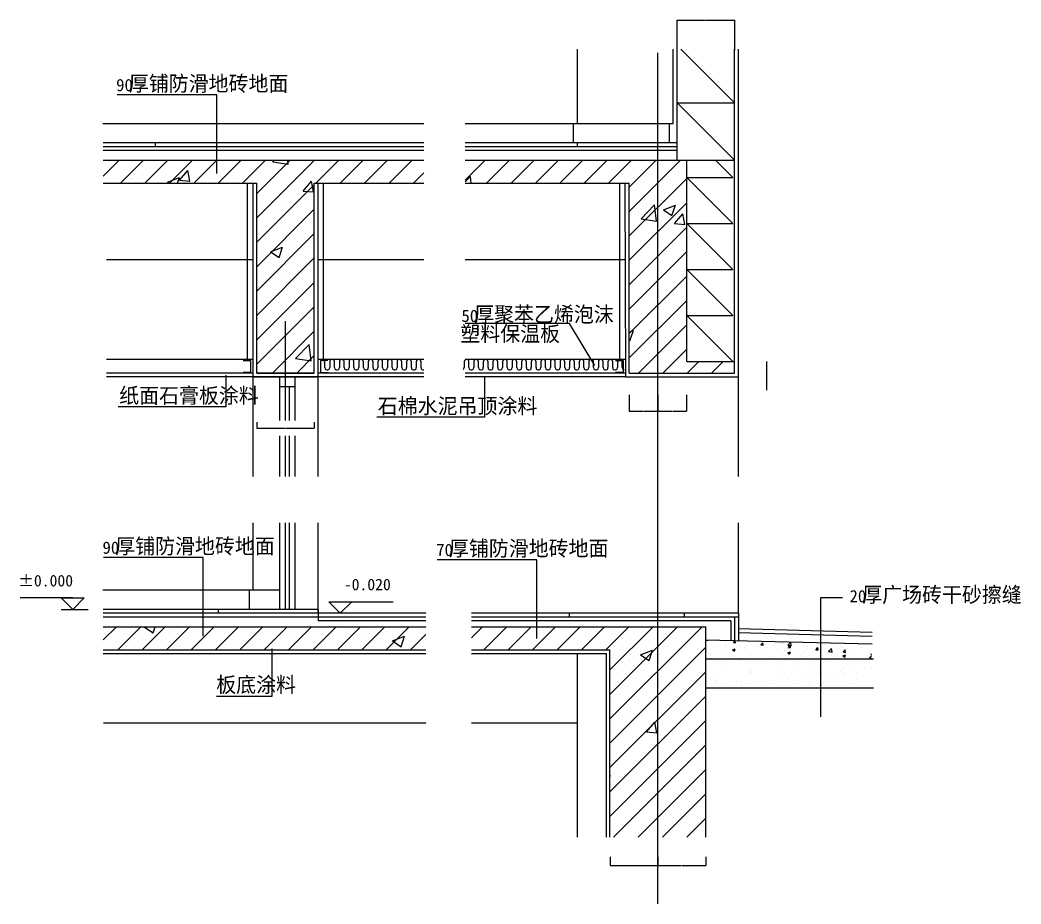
# Model space of a CAD drawing. Header units: metres. Extents: x 6092 to 11313, y 9086 to 13696.
import ezdxf

# ---------------------------------------------------------------- set-up
doc = ezdxf.new("R2010")
doc.units = ezdxf.units.M
for name, color, linetype in [('ZZ-1', 255, 'Continuous'), ('ZZ-2', 2, 'Continuous'), ('ZZ-3', 3, 'Continuous'), ('ZZ-5', 6, 'Continuous'), ('ZZ-6', 7, 'Continuous'), ('ZZ-7', 7, 'Continuous'), ('ZZ-8', 1, 'Continuous'), ('ZZ-9', 2, 'Continuous')]:
    doc.layers.add(name, color=color, linetype=linetype)
doc.dimstyles.get("Standard").update_dxf_attribs({"dimtxt": 2.5, "dimasz": 2.5, "dimexe": 1.25, "dimexo": 0.625, "dimtad": 1, "dimcen": 2.5, "dimazin": 3, "dimtfac": 1, "dimtmove": 0, "dimatfit": 3})

# ---------------------------------------------------------------- blocks, each defined once
blk = doc.blocks.new('X4')
for p, q in [((8869.14, 5724.68), (8881.1, 5723.64)), ((8881.1, 5723.64), (8880.96, 5724.39)), ((8931.31, 5720.17), (8931.31, 5720.17)), ((8969.1, 5700.79), (8969.1, 5700.79)), ((8973.48, 5693.31), (8973.48, 5693.31)), ((9012.59, 5712.13), (9019.98, 5720.93)), ((9012.59, 5712.13), (9024.55, 5711.09)), ((9024.55, 5711.09), (9022.75, 5720.86)), ((9038.07, 5715.66), (9038.07, 5715.66)), ((9144.84, 5711.15), (9144.84, 5711.15)), ((9156.05, 5699.58), (9165.69, 5711.07)), ((9156.05, 5699.58), (9168, 5698.54)), ((9168, 5698.54), (9165.69, 5711.07)), ((9174.3, 5699.99), (9174.3, 5699.99)), ((9251.6, 5706.64), (9251.6, 5706.64)), ((9270.71, 5705.59), (9270.71, 5705.59)), ((9275.32, 5712.79), (9275.32, 5712.79)), ((9296.04, 5698.48), (9310.64, 5713.69)), ((9296.04, 5698.48), (9313.83, 5695.72)), ((9299.5, 5687.03), (9309.14, 5698.52)), ((9311.45, 5685.99), (9309.14, 5698.52)), ((9313.83, 5695.72), (9311.74, 5713.67)), ((9320.78, 5712.19), (9320.78, 5712.19)), ((9358.36, 5702.13), (9358.36, 5702.13)), ((9465.13, 5697.62), (9465.13, 5697.62)), ((9571.89, 5693.11), (9571.89, 5693.11)), ((9684.35, 5703.09), (9684.35, 5703.09)), ((9722.34, 5693.1), (9722.34, 5693.1)), ((8892.27, 5655.77), (8892.27, 5655.77)), ((8967.73, 5670.91), (8967.73, 5670.91)), ((9008.52, 5674.16), (9022.53, 5679.53)), ((9008.52, 5674.16), (9018.47, 5667.45)), ((9018.47, 5667.45), (9022.53, 5679.53)), ((9018.58, 5672.4), (9018.58, 5672.4)), ((9068.65, 5678.99), (9068.65, 5678.99)), ((9071.61, 5685.9), (9071.61, 5685.9)), ((9080.24, 5688.8), (9080.24, 5688.8)), ((9144.4, 5688.97), (9144.4, 5688.97)), ((9162.12, 5650.82), (9162.12, 5650.82)), ((9187.01, 5684.28), (9187.01, 5684.28)), ((9272.89, 5646.21), (9272.89, 5646.21)), ((9278.76, 5670.84), (9278.76, 5670.84)), ((9293.77, 5679.77), (9293.77, 5679.77)), ((9295.95, 5658.14), (9309.95, 5663.52)), ((9295.95, 5658.14), (9305.9, 5651.43)), ((9299.5, 5687.03), (9311.45, 5685.99)), ((9305.9, 5651.43), (9309.95, 5663.52)), ((9343.91, 5643.28), (9343.91, 5643.28)), ((9376.76, 5661.21), (9376.76, 5661.21)), ((9395.4, 5690.86), (9395.4, 5690.86)), ((9400.53, 5675.26), (9400.53, 5675.26)), ((9442.95, 5674.48), (9452.59, 5685.97)), ((9442.95, 5674.48), (9454.9, 5673.44)), ((9454.9, 5673.43), (9452.59, 5685.97)), ((9470.22, 5659.9), (9470.22, 5659.9)), ((9479.45, 5675.29), (9479.45, 5675.29)), ((9507.3, 5670.75), (9507.3, 5670.75)), ((9509.49, 5665.37), (9525.06, 5681.61)), ((9509.49, 5665.37), (9527.27, 5662.61)), ((9520.29, 5666.5), (9520.29, 5666.5)), ((9527.27, 5662.61), (9525.06, 5681.61)), ((9580.47, 5688.09), (9580.47, 5688.09)), ((9583.38, 5642.12), (9597.38, 5647.5)), ((9583.38, 5642.12), (9593.32, 5635.41)), ((9586.4, 5661.93), (9596.04, 5673.42)), ((9586.4, 5661.93), (9598.36, 5660.88)), ((9593.32, 5635.41), (9597.38, 5647.5)), ((9596.03, 5676.47), (9596.03, 5676.47)), ((9598.36, 5660.88), (9596.04, 5673.42)), ((9614.06, 5666.24), (9614.06, 5666.24)), ((9678.66, 5688.59), (9678.66, 5688.59)), ((9720.83, 5661.73), (9720.83, 5661.73)), ((9722.94, 5632.27), (9733.12, 5642.88)), ((9729.85, 5649.38), (9733.12, 5653.27)), ((9729.85, 5649.38), (9733.12, 5649.09)), ((9045.48, 5630.8), (9045.48, 5630.8)), ((9171.86, 5633.41), (9171.86, 5633.41)), ((9218.1, 5626.71), (9218.1, 5626.71)), ((9268.16, 5633.3), (9268.16, 5633.3)), ((9681.92, 5636.51), (9681.92, 5636.51)), ((9722.94, 5632.27), (9733.12, 5630.69))]:
    blk.add_line(p, q)
blk = doc.blocks.new('X5')
for p, q in [((9007.49, 5608.87), (9007.49, 5608.87)), ((9038.97, 5619.35), (9038.97, 5619.35)), ((9194.34, 5609.21), (9194.34, 5609.21)), ((9279.06, 5617.28), (9279.06, 5617.28)), ((9290.11, 5607.15), (9290.11, 5607.15)), ((9381.19, 5609.55), (9381.19, 5609.55)), ((9522.68, 5611.98), (9522.68, 5611.98)), ((9568.04, 5609.89), (9568.04, 5609.89)), ((8911.73, 5550.5), (8911.73, 5550.5)), ((8945.28, 5564.56), (8945.28, 5564.56)), ((9098.58, 5550.84), (9098.58, 5550.84)), ((9098.69, 5564.62), (9098.69, 5564.62)), ((9107.33, 5570.4), (9107.33, 5570.4)), ((9109.75, 5554.49), (9109.75, 5554.49)), ((9264.38, 5572.4), (9264.38, 5572.4)), ((9285.43, 5551.18), (9285.43, 5551.18)), ((9342.31, 5559.32), (9342.31, 5559.32)), ((9377.75, 5536.26), (9377.75, 5536.26)), ((9408.98, 5540.37), (9408.98, 5540.37)), ((9417.87, 5571.67), (9417.87, 5571.67)), ((9457.76, 5546.8), (9457.76, 5546.8)), ((9472.28, 5551.52), (9472.28, 5551.52)), ((9539.26, 5557.53), (9539.26, 5557.53)), ((9570.49, 5561.64), (9570.49, 5561.64)), ((9579.92, 5577.51), (9579.92, 5577.51)), ((9582.4, 5557.26), (9582.4, 5557.26)), ((9593.46, 5547.12), (9593.46, 5547.12)), ((9619.27, 5568.06), (9619.27, 5568.06)), ((9659.12, 5551.86), (9659.12, 5551.86)), ((9700.76, 5578.79), (9700.76, 5578.79)), ((9731.99, 5582.9), (9731.99, 5582.9)), ((8872.92, 5509.04), (8872.92, 5509.04)), ((8918.32, 5511.96), (8918.32, 5511.96)), ((8929.38, 5501.83), (8929.38, 5501.83)), ((8973.24, 5483.01), (8973.24, 5483.01)), ((9029.98, 5511.05), (9029.98, 5511.05)), ((9054.74, 5493.74), (9054.74, 5493.74)), ((9085.97, 5497.85), (9085.97, 5497.85)), ((9134.75, 5504.27), (9134.75, 5504.27)), ((9161.95, 5506.66), (9161.95, 5506.66)), ((9183.46, 5510.31), (9183.46, 5510.31)), ((9216.24, 5515), (9216.24, 5515)), ((9247.47, 5519.11), (9247.47, 5519.11)), ((9296.25, 5525.53), (9296.25, 5525.53)), ((9345.52, 5516.15), (9345.52, 5516.15)), ((9402.03, 5504.6), (9402.03, 5504.6)), ((9413.09, 5494.46), (9413.09, 5494.46)), ((9502.57, 5518.15), (9502.57, 5518.15)), ((9645.66, 5499.29), (9645.66, 5499.29)), ((9656.06, 5517.42), (9656.06, 5517.42)), ((8924.46, 5476.59), (8924.46, 5476.59)), ((9030.65, 5474.75), (9030.65, 5474.75)), ((9217.5, 5475.08), (9217.5, 5475.08)), ((9404.35, 5475.42), (9404.35, 5475.42)), ((9591.19, 5475.76), (9591.19, 5475.76))]:
    blk.add_line(p, q)
blk = doc.blocks.new('X0')
for p, q in [((7613.52, 8122.64), (7718.34, 8227.46)), ((7725.62, 8107.46), (7845.62, 8227.46)), ((7852.9, 8107.46), (7972.9, 8227.46)), ((7980.18, 8107.46), (8100.18, 8227.46)), ((8107.46, 8107.46), (8227.46, 8227.46)), ((8234.74, 8107.46), (8354.74, 8227.46)), ((8362.02, 8107.46), (8482.02, 8227.46)), ((8469.14, 7960.03), (8736.58, 8227.46)), ((8469.14, 8087.3), (8609.3, 8227.46)), ((7637.93, 8190.45), (7637.93, 8190.45)), ((7818.76, 8152.96), (7818.76, 8152.96)), ((7613.52, 8114.92), (7640.86, 8143.42)), ((7645.05, 8107.46), (7640.87, 8143.41)), ((8469.14, 7832.75), (8769.14, 8132.75)), ((8469.14, 7705.47), (8769.14, 8005.47)), ((8531.28, 7921.39), (8601.38, 7994.45)), ((8556.53, 8021.69), (8556.53, 8021.69)), ((8611.33, 7908.97), (8601.38, 7994.45)), ((8647.67, 7968.58), (8710.69, 7992.77)), ((8692.45, 7938.38), (8710.69, 7992.77)), ((8753.44, 8012.77), (8753.44, 8012.77)), ((8647.67, 7968.58), (8692.44, 7938.39)), ((8705.16, 7897.02), (8748.54, 7948.73)), ((8716.55, 7947.36), (8716.55, 7947.36)), ((8758.96, 7892.3), (8748.55, 7948.72)), ((8531.28, 7921.39), (8611.32, 7908.98)), ((8705.16, 7897.02), (8758.95, 7892.31)), ((8469.14, 7578.19), (8769.14, 7878.19)), ((8469.14, 7450.91), (8769.14, 7750.91)), ((8682.48, 7766.91), (8682.48, 7766.91)), ((8545.59, 7722.09), (8545.59, 7722.09)), ((8469.14, 7323.63), (8769.14, 7623.63)), ((8479.79, 7592.39), (8479.79, 7592.39)), ((8574.39, 7555.29), (8574.39, 7555.29)), ((8469.14, 7196.35), (8769.14, 7496.35)), ((8534.64, 7422.48), (8534.64, 7422.48)), ((8517.53, 7117.46), (8769.14, 7369.07)), ((8469.14, 7331.48), (8491.7, 7340.14)), ((8473.46, 7285.74), (8491.71, 7340.13)), ((8469.14, 7288.66), (8473.46, 7285.75)), ((8644.81, 7117.46), (8769.14, 7241.79)), ((8645.32, 7229.92), (8645.32, 7229.92)), ((8772.09, 7117.46), (8832.09, 7177.46)), ((8899.37, 7117.46), (8959.37, 7177.46)), ((8523.7, 7122.88), (8523.7, 7122.88))]:
    blk.add_line(p, q)
blk = doc.blocks.new('X1')
for p, q in [((5726.37, 8144.67), (5809.15, 8227.46)), ((5786.4, 8209.2), (5786.4, 8209.2)), ((5816.43, 8107.46), (5936.43, 8227.46)), ((5943.71, 8107.46), (6063.71, 8227.46)), ((6070.99, 8107.46), (6190.99, 8227.46)), ((6198.27, 8107.46), (6318.27, 8227.46)), ((6325.55, 8107.46), (6445.55, 8227.46)), ((6452.83, 8107.46), (6572.83, 8227.46)), ((6526.68, 7926.75), (6827.39, 8227.46)), ((6526.68, 8054.03), (6700.11, 8227.46)), ((6610.24, 8219.33), (6618.05, 8227.46)), ((6610.24, 8219.33), (6690.29, 8206.91)), ((6690.29, 8206.91), (6687.9, 8227.46)), ((6834.67, 8107.46), (6954.67, 8227.46)), ((6961.95, 8107.46), (7081.95, 8227.46)), ((7089.23, 8107.46), (7209.23, 8227.46)), ((7216.5, 8107.46), (7336.5, 8227.46)), ((6123.02, 8122.92), (6166.41, 8174.63)), ((6176.82, 8118.21), (6166.41, 8174.63)), ((7343.78, 8107.46), (7397.31, 8160.99)), ((5870.8, 8134.57), (5870.8, 8134.57)), ((6060.84, 8112.74), (6123.86, 8136.93)), ((6060.84, 8112.74), (6068.67, 8107.46)), ((6113.97, 8107.46), (6123.86, 8136.93)), ((6123.02, 8122.92), (6176.81, 8118.22)), ((6351.24, 8114.27), (6351.24, 8114.27)), ((6526.68, 7799.47), (6826.68, 8099.47)), ((6768.55, 8066.45), (6811.94, 8118.16)), ((6822.35, 8061.74), (6811.95, 8118.15)), ((7183.34, 8132.83), (7183.34, 8132.83)), ((6721.25, 8069.46), (6721.25, 8069.46)), ((6768.55, 8066.45), (6822.35, 8061.74)), ((6541, 7993.38), (6541, 7993.38)), ((6548.5, 8009.2), (6548.5, 8009.2)), ((6684.2, 8003.59), (6684.2, 8003.59)), ((6526.68, 7672.19), (6826.68, 7972.19)), ((6526.68, 7544.92), (6826.68, 7844.92)), ((6764.15, 7811.59), (6764.15, 7811.59)), ((6598.06, 7750.38), (6661.07, 7774.57)), ((6598.06, 7750.38), (6642.82, 7720.19)), ((6642.83, 7720.18), (6661.08, 7774.57)), ((6710.3, 7769.86), (6710.3, 7769.86)), ((6526.68, 7417.64), (6826.68, 7717.64)), ((6652.62, 7636.49), (6652.62, 7636.49)), ((6526.68, 7290.36), (6826.68, 7590.36)), ((6699.36, 7470.25), (6699.36, 7470.25)), ((6526.68, 7163.08), (6826.68, 7463.08)), ((6583.01, 7406.54), (6583.01, 7406.54)), ((6779.07, 7368.48), (6779.07, 7368.48)), ((6608.34, 7117.46), (6826.68, 7335.8)), ((6729.57, 7193.65), (6799.67, 7266.71)), ((6809.61, 7181.23), (6799.67, 7266.71)), ((6735.62, 7117.46), (6826.68, 7208.52)), ((6688.41, 7170.65), (6688.41, 7170.65)), ((6729.57, 7193.65), (6809.61, 7181.24))]:
    blk.add_line(p, q)
blk = doc.blocks.new('X2')
for p, q in [((5726.29, 5726.29), (5794.68, 5794.68)), ((5801.96, 5674.68), (5921.96, 5794.68)), ((5929.24, 5674.68), (6049.24, 5794.68)), ((5941.1, 5792.48), (5946.85, 5794.68)), ((5941.1, 5792.48), (5985.87, 5762.28)), ((5985.88, 5762.28), (5996.75, 5794.68)), ((6056.52, 5674.68), (6176.52, 5794.68)), ((6183.8, 5674.68), (6303.8, 5794.68)), ((6311.08, 5674.68), (6431.08, 5794.68)), ((6424.43, 5781.44), (6424.43, 5781.44)), ((6438.36, 5674.68), (6558.36, 5794.68)), ((6565.64, 5674.68), (6685.64, 5794.68)), ((6692.92, 5674.68), (6812.92, 5794.68)), ((6820.2, 5674.68), (6940.2, 5794.68)), ((6904.87, 5761.14), (6904.87, 5761.14)), ((6947.47, 5674.68), (7067.47, 5794.68)), ((6955.12, 5772.66), (6955.12, 5772.66)), ((7074.75, 5674.68), (7194.75, 5794.68)), ((7202.03, 5674.68), (7322.03, 5794.68)), ((7234.52, 5720.4), (7297.54, 5744.59)), ((7279.29, 5690.2), (7297.54, 5744.58)), ((7329.31, 5674.68), (7409.14, 5754.51)), ((6543.19, 5729.88), (6543.19, 5729.88)), ((6729.81, 5743), (6729.81, 5743)), ((7095.79, 5736), (7095.79, 5736)), ((7234.52, 5720.4), (7279.29, 5690.2)), ((7385.31, 5740.85), (7385.31, 5740.85))]:
    blk.add_line(p, q)
blk = doc.blocks.new('X3')
for p, q in [((7646.25, 5737.06), (7703.87, 5794.68)), ((7711.15, 5674.68), (7831.15, 5794.68)), ((7838.43, 5674.68), (7958.43, 5794.68)), ((7965.71, 5674.68), (8085.71, 5794.68)), ((8092.99, 5674.68), (8212.99, 5794.68)), ((8220.27, 5674.68), (8340.27, 5794.68)), ((8347.55, 5674.68), (8467.55, 5794.68)), ((8369.14, 5441.72), (8722.1, 5794.68)), ((8369.14, 5569), (8594.83, 5794.68)), ((8369.14, 5314.44), (8849.38, 5794.68)), ((7808.58, 5712.46), (7808.58, 5712.46)), ((7865.75, 5720.55), (7865.75, 5720.55)), ((8346.19, 5700.25), (8346.19, 5700.25)), ((8369.14, 5187.16), (8869.14, 5687.16)), ((8527.94, 5648.32), (8590.95, 5672.51)), ((8527.94, 5648.32), (8572.7, 5618.12)), ((8572.71, 5618.12), (8590.96, 5672.5)), ((8762.17, 5686.76), (8762.17, 5686.76)), ((8826.63, 5679.95), (8826.63, 5679.95)), ((8468.98, 5624.86), (8468.98, 5624.86)), ((8369.14, 5059.88), (8869.14, 5559.88)), ((8677.17, 5487.59), (8677.17, 5487.59)), ((8369.14, 4932.6), (8869.14, 5432.6)), ((8525.41, 5331.79), (8525.41, 5331.79)), ((8750.71, 5361.46), (8750.71, 5361.46)), ((8369.14, 4805.32), (8869.14, 5305.32)), ((8458.04, 5325.25), (8458.04, 5325.25)), ((8559.13, 5245.6), (8602.51, 5297.31)), ((8612.93, 5240.89), (8602.52, 5297.3)), ((8559.13, 5245.6), (8612.92, 5240.9)), ((8388.2, 4697.11), (8869.14, 5178.04)), ((8651.37, 5220.05), (8651.37, 5220.05)), ((8841.13, 5099.16), (8841.13, 5099.16)), ((8369.14, 5018.79), (8371.97, 5019.88)), ((8369.14, 5011.43), (8371.97, 5019.87)), ((8447.09, 5025.65), (8447.09, 5025.65)), ((8515.48, 4697.11), (8869.14, 5050.77)), ((8854.81, 5051.36), (8854.81, 5051.36)), ((8513.95, 5006.48), (8513.95, 5006.48)), ((8640.01, 4950.59), (8640.01, 4950.59)), ((8642.76, 4697.11), (8869.14, 4923.49)), ((8472.31, 4762.57), (8472.31, 4762.57)), ((8770.04, 4697.11), (8869.14, 4796.21)), ((8855.66, 4752.98), (8855.66, 4752.98)), ((8436.15, 4726.04), (8436.15, 4726.04))]:
    blk.add_line(p, q)
blk = doc.blocks.new('*D1')
for p, q in [((7326.06, 11599.65), (7326.06, 11566.98)), ((7626.06, 11599.65), (7626.06, 11566.98)), ((7326.31, 11566.98), (7474.56, 11566.98)), ((7477.56, 11566.98), (7625.81, 11566.98))]:
    blk.add_line(p, q)
at = {"layer": 'Defpoints'}
for p in [(7326.06, 11599.65), (7626.06, 11599.65), (7326.06, 11566.98)]:
    blk.add_point(p, dxfattribs=at)
at = {"layer": 'ZZ-3', "insert": (7476.06, 11566.98), "char_height": 1, "attachment_point": 5}
blk.add_mtext('300', dxfattribs=at)
blk = doc.blocks.new('*D2')
for p, q in [((9169.07, 9332.58), (9169.07, 9287.39)), ((9419.07, 9332.58), (9419.07, 9287.39)), ((9169.32, 9287.39), (9292.57, 9287.39)), ((9295.57, 9287.39), (9418.82, 9287.39))]:
    blk.add_line(p, q)
at = {"layer": 'Defpoints'}
for p in [(9169.07, 9332.58), (9419.07, 9332.58), (9169.07, 9287.39)]:
    blk.add_point(p, dxfattribs=at)
at = {"layer": 'ZZ-3', "insert": (9294.07, 9287.39), "char_height": 1, "attachment_point": 5}
blk.add_mtext('250', dxfattribs=at)
blk = doc.blocks.new('*D3')
for p, q in [((9419.07, 9332.58), (9419.07, 9287.39)), ((9669.07, 9332.58), (9669.07, 9287.39)), ((9419.32, 9287.39), (9542.57, 9287.39)), ((9545.57, 9287.39), (9668.82, 9287.39))]:
    blk.add_line(p, q)
at = {"layer": 'Defpoints'}
for p in [(9419.07, 9332.58), (9669.07, 9332.58), (9419.07, 9287.39)]:
    blk.add_point(p, dxfattribs=at)
at = {"layer": 'ZZ-3', "insert": (9544.07, 9287.39), "char_height": 1, "attachment_point": 5}
blk.add_mtext('250', dxfattribs=at)
blk = doc.blocks.new('*D4')
for p, q in [((9268.79, 11741.85), (9268.79, 11655.94)), ((9418.79, 11741.85), (9418.79, 11655.94)), ((9269.04, 11655.94), (9342.29, 11655.94)), ((9345.29, 11655.94), (9418.54, 11655.94))]:
    blk.add_line(p, q)
at = {"layer": 'Defpoints'}
for p in [(9268.79, 11741.85), (9418.79, 11741.85), (9268.79, 11655.94)]:
    blk.add_point(p, dxfattribs=at)
at = {"layer": 'ZZ-3', "insert": (9343.79, 11655.94), "char_height": 1, "attachment_point": 5}
blk.add_mtext('150', dxfattribs=at)
blk = doc.blocks.new('*D5')
for p, q in [((9418.79, 11741.85), (9418.79, 11655.94)), ((9568.79, 11741.85), (9568.79, 11655.94)), ((9419.04, 11655.94), (9492.29, 11655.94)), ((9495.29, 11655.94), (9568.54, 11655.94))]:
    blk.add_line(p, q)
at = {"layer": 'Defpoints'}
for p in [(9418.79, 11741.85), (9568.79, 11741.85), (9418.79, 11655.94)]:
    blk.add_point(p, dxfattribs=at)
at = {"layer": 'ZZ-3', "insert": (9493.79, 11655.94), "char_height": 1, "attachment_point": 5}
blk.add_mtext('150', dxfattribs=at)
blk = doc.blocks.new('*D6')
for p, q in [((9519.46, 13536.55), (9519.46, 13695.55)), ((9519.71, 13695.55), (9667.96, 13695.55)), ((9670.96, 13695.55), (9819.21, 13695.55)), ((9819.46, 13536.55), (9819.46, 13695.55))]:
    blk.add_line(p, q)
at = {"layer": 'Defpoints'}
for p in [(9519.46, 13695.55), (9519.46, 13536.55), (9819.46, 13536.55)]:
    blk.add_point(p, dxfattribs=at)
at = {"layer": 'ZZ-3', "insert": (9669.46, 13695.55), "char_height": 1, "attachment_point": 5}
blk.add_mtext('300', dxfattribs=at)
blk = doc.blocks.new('*D7')
for p, q in [((9985.5, 11915.02), (9985.5, 11765.77)), ((9985.5, 11855.02), (9985.5, 11765.77)), ((9985.25, 11765.77), (9985, 11765.77)), ((9985.5, 11765.77), (9985.5, 11765.77)), ((9985.75, 11765.77), (9986, 11765.77))]:
    blk.add_line(p, q)
at = {"layer": 'Defpoints'}
for p in [(9985.5, 11915.02), (9985.5, 11855.02), (9985.5, 11765.77)]:
    blk.add_point(p, dxfattribs=at)
at = {"layer": 'ZZ-3', "insert": (9985.5, 11766.895), "char_height": 1, "attachment_point": 5}
blk.add_mtext('0', dxfattribs=at)

msp = doc.modelspace()

# ---------------------------------------------------------------- linework, layer by layer
for p, q in [((8446.11, 10474.62), (8503.73, 10532.25)), ((8511.01, 10412.25), (8631.01, 10532.25)), ((8638.29, 10412.25), (8758.29, 10532.25)), ((8765.57, 10412.25), (8885.57, 10532.25)), ((8892.85, 10412.25), (9012.85, 10532.25)), ((9020.13, 10412.25), (9140.13, 10532.25)), ((9147.41, 10412.25), (9267.41, 10532.25)), ((9169.01, 10052.01), (9649.25, 10532.25)), ((9169.01, 10306.56), (9394.69, 10532.25)), ((9169.01, 10179.28), (9521.97, 10532.25)), ((8608.45, 10450.02), (8608.45, 10450.02)), ((8665.61, 10458.11), (8665.61, 10458.11)), ((9146.05, 10437.81), (9146.05, 10437.81)), ((9169.01, 9924.73), (9669.01, 10424.73)), ((9327.8, 10385.88), (9390.82, 10410.07)), ((9372.57, 10355.68), (9390.82, 10410.07)), ((9562.03, 10424.33), (9562.03, 10424.33)), ((9626.49, 10417.51), (9626.49, 10417.51)), ((9268.84, 10362.42), (9268.84, 10362.42)), ((9327.8, 10385.88), (9372.57, 10355.69)), ((9169.01, 9797.45), (9669.01, 10297.45)), ((9477.03, 10225.15), (9477.03, 10225.15)), ((9169.01, 9670.17), (9669.01, 10170.17)), ((9550.58, 10099.02), (9550.58, 10099.02)), ((9169.01, 9542.89), (9669.01, 10042.89)), ((9257.9, 10062.82), (9257.9, 10062.82)), ((9325.27, 10069.36), (9325.27, 10069.36)), ((9358.99, 9983.17), (9402.38, 10034.87)), ((9412.79, 9978.45), (9402.38, 10034.87)), ((9358.99, 9983.17), (9412.78, 9978.46)), ((9451.23, 9957.62), (9451.23, 9957.62)), ((9188.07, 9434.67), (9669.01, 9915.61)), ((9641, 9836.72), (9641, 9836.72)), ((9315.35, 9434.67), (9669.01, 9788.33)), ((9654.67, 9788.92), (9654.67, 9788.92)), ((9169.01, 9756.35), (9171.83, 9757.44)), ((9169.01, 9749), (9171.84, 9757.43)), ((9246.96, 9763.21), (9246.96, 9763.21)), ((9313.81, 9744.05), (9313.81, 9744.05)), ((9439.87, 9688.16), (9439.87, 9688.16)), ((9442.63, 9434.67), (9669.01, 9661.05)), ((9569.91, 9434.67), (9669.01, 9533.77)), ((9236.01, 9463.61), (9236.01, 9463.61)), ((9272.18, 9500.14), (9272.18, 9500.14)), ((9655.53, 9490.55), (9655.53, 9490.55))]:
    msp.add_line(p, q)
at = {"layer": 'ZZ-1'}
for p, q in [((9519.01, 12965.02), (9519.01, 13545.05)), ((9819.01, 11915.02), (9819.01, 13545.05)), ((6526.23, 12965.02), (8197.18, 12965.02)), ((8413.38, 12965.02), (9569.01, 12965.02)), ((9569.01, 11915.02), (9569.01, 12965.02)), ((6526.23, 12845.02), (7326.55, 12845.02)), ((7278.34, 11917.28), (7278.34, 12845.02)), ((7326.55, 11855.02), (7326.55, 12845.02)), ((7626.55, 12845.02), (8197.18, 12845.02)), ((7626.55, 11855.02), (7626.55, 12845.02)), ((7674.75, 11917.28), (7674.75, 12845.02)), ((8413.38, 12845.02), (9269.01, 12845.02)), ((9220.8, 11917.28), (9220.8, 12845.02)), ((9269.01, 11855.02), (9269.01, 12845.02)), ((9569.01, 11915.02), (9819.01, 11915.02)), ((9819.01, 11855.02), (9819.01, 11915.02)), ((7326.55, 11855.02), (7626.55, 11855.02)), ((7626.55, 11855.02), (7326.55, 11855.02)), ((9269.01, 11855.02), (9819.01, 11855.02)), ((6526.23, 10532.25), (8209.01, 10532.25)), ((8446.11, 10532.25), (9669.01, 10532.25)), ((9669.01, 9434.67), (9669.01, 10532.25)), ((6526.1, 10412.25), (8209.01, 10412.25)), ((8446.11, 10412.25), (9169.01, 10412.25)), ((9169.01, 9434.67), (9169.01, 10412.25))]:
    msp.add_line(p, q, dxfattribs=at)
for points in [[(7255.83, 11921), (7294.64, 11921), (7294.64, 11858.41), (7254.95, 11858.41)], [(7697.26, 11921), (7658.45, 11921), (7658.45, 11858.41), (7698.14, 11858.41)], [(9198.29, 11921), (9237.1, 11921), (9237.1, 11858.41), (9197.41, 11858.41)]]:
    msp.add_lwpolyline(points, dxfattribs=at)
at = {"layer": 'ZZ-2'}
for p, q in [((7444.78, 11835.02), (7444.78, 11606.89)), ((7524.78, 11835.02), (7524.78, 11606.89)), ((7444.78, 11785.02), (7524.78, 11785.02)), ((7474.78, 11785.02), (7474.78, 11606.89)), ((7494.78, 11785.02), (7494.78, 11606.89)), ((7444.78, 11527.88), (7444.78, 11315.21)), ((7474.78, 11527.88), (7474.78, 11315.21)), ((7494.78, 11527.88), (7494.78, 11315.21)), ((7524.78, 11527.88), (7524.78, 11315.21)), ((7444.78, 11074.16), (7444.78, 10622.25)), ((7474.78, 11074.16), (7474.78, 10622.25)), ((7494.78, 11074.16), (7494.78, 10622.25)), ((7524.78, 11074.16), (7524.78, 10622.25))]:
    msp.add_line(p, q, dxfattribs=at)
at = {"layer": 'ZZ-3'}
for p, q in [((6367.14, 10682.25), (6091.71, 10682.25)), ((6367.14, 10622.25), (6307.14, 10682.25)), ((6307.14, 10682.25), (6427.14, 10682.25)), ((6427.14, 10682.25), (6367.14, 10622.25)), ((7761.85, 10602.25), (7701.85, 10662.25)), ((7701.85, 10662.25), (7821.85, 10662.25)), ((7761.85, 10662.25), (8037.28, 10662.25)), ((7821.85, 10662.25), (7761.85, 10602.25)), ((10269.18, 10062.37), (10269.18, 10685.08)), ((10269.18, 10685.08), (10381.74, 10685.08)), ((6307.14, 10622.25), (6446.68, 10622.25))]:
    msp.add_line(p, q, dxfattribs=at)
for points in [[(7118.64, 12895.47), (7118.64, 13306.07), (6597.89, 13306.07)], [(9089.54, 11894.86), (8957.02, 12112.94), (8413.38, 12112.94)], [(7165, 11844.02), (7165, 11679.09), (6603.45, 11679.09)], [(8514.05, 11839.02), (8514.05, 11624.56), (7952.5, 11624.56)], [(7047.49, 10482.88), (7047.49, 10893.47), (6526.74, 10893.47)], [(8788.19, 10471.12), (8788.19, 10881.72), (8267.44, 10881.72)], [(7405.81, 10416.24), (7405.81, 10167.55), (7116.09, 10167.55)]]:
    msp.add_lwpolyline(points, dxfattribs=at)
at = {"layer": 'ZZ-5'}
for p, q in [((8999.01, 13155.02), (8999.01, 13545.05)), ((9499.01, 13155.02), (9499.01, 13545.05)), ((9839.01, 11315.21), (9839.01, 13545.05)), ((8197.18, 13155.02), (6524.41, 13155.02)), ((9479.01, 13155.02), (8413.38, 13155.02)), ((8979.01, 13055.02), (8979.01, 13155.02)), ((9499.01, 13155.02), (9479.01, 13155.02)), ((9479.01, 13055.02), (9479.01, 13155.02)), ((7306.55, 12845.02), (7306.55, 11315.21)), ((7646.55, 11315.21), (7646.55, 12845.02)), ((9246.7, 12845.02), (9249.01, 11835.02)), ((7306.55, 12445.02), (6542.4, 12445.02)), ((8197.18, 12445.02), (7646.55, 12445.02)), ((9247.61, 12445.02), (8413.38, 12445.02)), ((8197.18, 11925.02), (7646.55, 11925.02)), ((9249.01, 11925.02), (8413.38, 11925.02)), ((7306.55, 11835.02), (7646.55, 11835.02)), ((7646.55, 11835.02), (7306.55, 11835.02)), ((9249.01, 11835.02), (9839.01, 11835.02)), ((7306.55, 11074.16), (7306.55, 10722.25)), ((7646.55, 10602.25), (7646.55, 11074.16)), ((9839.01, 10602.25), (9839.01, 11074.16)), ((7444.78, 10722.25), (6524.41, 10722.25)), ((7286.55, 10722.25), (7286.55, 10622.25)), ((6526.1, 10392.25), (8209.01, 10392.25)), ((8446.11, 10392.25), (9149.01, 10392.25)), ((8999.01, 9434.67), (8999.01, 10392.25)), ((9149.01, 10392.25), (9149.01, 9434.67)), ((8209.01, 10029.72), (6527.49, 10029.72)), ((8999.01, 10029.72), (8446.11, 10029.72))]:
    msp.add_line(p, q, dxfattribs=at)
at = {"layer": 'ZZ-7'}
for p, q in [((9819.01, 13265.02), (9538.98, 13545.05)), ((9819.01, 12965.02), (9519.01, 13265.02)), ((9519.01, 13265.02), (9819.01, 13265.02)), ((8197.18, 13055.02), (6526.23, 13055.02)), ((9519.01, 13055.02), (8413.38, 13055.02)), ((8197.18, 13035.02), (6526.23, 13035.02)), ((8197.18, 13015.02), (6526.23, 13015.02)), ((9519.01, 13035.02), (8413.38, 13035.02)), ((9519.01, 13015.02), (8413.38, 13015.02)), ((9519.01, 12965.02), (9819.01, 12965.02)), ((9519.01, 12965.02), (9519.01, 12965.02)), ((9809.01, 12875.02), (9719.01, 12965.02)), ((9809.01, 12635.02), (9569.01, 12875.02)), ((9569.01, 12875.02), (9809.01, 12875.02)), ((9809.01, 12395.02), (9569.01, 12635.02)), ((9569.01, 12635.02), (9809.01, 12635.02)), ((9809.01, 12155.02), (9569.01, 12395.02)), ((9569.01, 12395.02), (9809.01, 12395.02)), ((9809.01, 11915.02), (9569.01, 12155.02)), ((9569.01, 12155.02), (9809.01, 12155.02)), ((7306.55, 11925.02), (6542.4, 11925.02)), ((7677.77, 11922.71), (7672.7, 11925.15)), ((7681.28, 11918.3), (7677.77, 11922.71)), ((7682.38, 11912.81), (7681.28, 11918.3)), ((7682.38, 11883.4), (7682.38, 11912.81)), ((7708.47, 11918.3), (7707.38, 11912.81)), ((7707.38, 11912.81), (7707.38, 11883.4)), ((7711.99, 11922.71), (7708.47, 11918.3)), ((7717.06, 11925.15), (7711.99, 11922.71)), ((7722.7, 11925.15), (7717.06, 11925.15)), ((7727.77, 11922.71), (7722.7, 11925.15)), ((7731.28, 11918.3), (7727.77, 11922.71)), ((7732.38, 11912.81), (7731.28, 11918.3)), ((7732.38, 11883.4), (7732.38, 11912.81)), ((7758.47, 11918.3), (7757.38, 11912.81)), ((7757.38, 11912.81), (7757.38, 11883.4)), ((7761.99, 11922.71), (7758.47, 11918.3)), ((7767.06, 11925.15), (7761.99, 11922.71)), ((7767.28, 11925.15), (7762.2, 11922.71)), ((7772.91, 11925.15), (7767.28, 11925.15)), ((7777.99, 11922.71), (7772.91, 11925.15)), ((7778.64, 11922.71), (7778.64, 11922.71)), ((7782.15, 11918.3), (7778.64, 11922.71)), ((7783.24, 11912.81), (7782.15, 11918.3)), ((7783.24, 11883.4), (7783.24, 11912.81)), ((7809.34, 11918.3), (7808.24, 11912.81)), ((7808.24, 11912.81), (7808.24, 11883.4)), ((7812.85, 11922.71), (7809.34, 11918.3)), ((7817.93, 11925.15), (7812.85, 11922.71)), ((7823.56, 11925.15), (7817.93, 11925.15)), ((7828.64, 11922.71), (7823.56, 11925.15)), ((7832.15, 11918.3), (7828.64, 11922.71)), ((7833.24, 11912.81), (7832.15, 11918.3)), ((7833.24, 11883.4), (7833.24, 11912.81)), ((7859.34, 11918.3), (7858.24, 11912.81)), ((7858.24, 11912.81), (7858.24, 11883.4)), ((7862.85, 11922.71), (7859.34, 11918.3)), ((7867.93, 11925.15), (7862.85, 11922.71)), ((7873.56, 11925.15), (7867.93, 11925.15)), ((7878.64, 11922.71), (7873.56, 11925.15)), ((7882.15, 11918.3), (7878.64, 11922.71)), ((7883.24, 11912.81), (7882.15, 11918.3)), ((7883.24, 11883.4), (7883.24, 11912.81)), ((7909.34, 11918.3), (7908.24, 11912.81)), ((7908.24, 11912.81), (7908.24, 11883.4)), ((7912.85, 11922.71), (7909.34, 11918.3)), ((7917.93, 11925.15), (7912.85, 11922.71)), ((7923.56, 11925.15), (7917.93, 11925.15)), ((7928.64, 11922.71), (7923.56, 11925.15)), ((7932.15, 11918.3), (7928.64, 11922.71)), ((7933.24, 11912.81), (7932.15, 11918.3)), ((7933.24, 11883.4), (7933.24, 11912.81)), ((7959.34, 11918.3), (7958.24, 11912.81)), ((7958.24, 11912.81), (7958.24, 11883.4)), ((7962.85, 11922.71), (7959.34, 11918.3)), ((7967.93, 11925.15), (7962.85, 11922.71)), ((7973.56, 11925.15), (7967.93, 11925.15)), ((7978.64, 11922.71), (7973.56, 11925.15)), ((7982.15, 11918.3), (7978.64, 11922.71)), ((7983.24, 11912.81), (7982.15, 11918.3)), ((7983.24, 11883.4), (7983.24, 11912.81)), ((8009.34, 11918.3), (8008.24, 11912.81)), ((8008.24, 11912.81), (8008.24, 11883.4)), ((8012.85, 11922.71), (8009.34, 11918.3)), ((8017.93, 11925.15), (8012.85, 11922.71)), ((8023.56, 11925.15), (8017.93, 11925.15)), ((8028.64, 11922.71), (8023.56, 11925.15)), ((8032.15, 11918.3), (8028.64, 11922.71)), ((8033.24, 11912.81), (8032.15, 11918.3)), ((8033.24, 11883.4), (8033.24, 11912.81)), ((8059.34, 11918.3), (8058.24, 11912.81)), ((8058.24, 11912.81), (8058.24, 11883.4)), ((8062.85, 11922.71), (8059.34, 11918.3)), ((8067.93, 11925.15), (8062.85, 11922.71)), ((8073.56, 11925.15), (8067.93, 11925.15)), ((8078.64, 11922.71), (8073.56, 11925.15)), ((8082.15, 11918.3), (8078.64, 11922.71)), ((8083.24, 11912.81), (8082.15, 11918.3)), ((8083.24, 11883.4), (8083.24, 11912.81)), ((8109.34, 11918.3), (8108.24, 11912.81)), ((8108.24, 11912.81), (8108.24, 11883.4)), ((8112.85, 11922.71), (8109.34, 11918.3)), ((8117.93, 11925.15), (8112.85, 11922.71)), ((8123.56, 11925.15), (8117.93, 11925.15)), ((8128.64, 11922.71), (8123.56, 11925.15)), ((8132.15, 11918.3), (8128.64, 11922.71)), ((8128.64, 11922.71), (8128.64, 11922.71)), ((8133.24, 11912.81), (8132.15, 11918.3)), ((8133.24, 11883.4), (8133.24, 11912.81)), ((8159.34, 11918.3), (8158.24, 11912.81)), ((8158.24, 11912.81), (8158.24, 11883.4)), ((8162.85, 11922.71), (8159.34, 11918.3)), ((8167.93, 11925.15), (8162.85, 11922.71)), ((8173.56, 11925.15), (8167.93, 11925.15)), ((8178.64, 11922.71), (8173.56, 11925.15)), ((8182.15, 11918.3), (8178.64, 11922.71)), ((8183.24, 11912.81), (8182.15, 11918.3)), ((8183.24, 11883.4), (8183.24, 11912.81)), ((8409.34, 11918.3), (8408.24, 11912.81)), ((8408.24, 11912.81), (8408.24, 11883.4)), ((8412.85, 11922.71), (8409.34, 11918.3)), ((8417.93, 11925.15), (8412.85, 11922.71)), ((8423.56, 11925.15), (8417.93, 11925.15)), ((8428.64, 11922.71), (8423.56, 11925.15)), ((8432.15, 11918.3), (8428.64, 11922.71)), ((8433.24, 11912.81), (8432.15, 11918.3)), ((8433.24, 11883.4), (8433.24, 11912.81)), ((8459.34, 11918.3), (8458.24, 11912.81)), ((8458.24, 11912.81), (8458.24, 11883.4)), ((8462.85, 11922.71), (8459.34, 11918.3)), ((8467.93, 11925.15), (8462.85, 11922.71)), ((8473.56, 11925.15), (8467.93, 11925.15)), ((8478.64, 11922.71), (8473.56, 11925.15)), ((8482.15, 11918.3), (8478.64, 11922.71)), ((8483.24, 11912.81), (8482.15, 11918.3)), ((8483.24, 11883.4), (8483.24, 11912.81)), ((8509.34, 11918.3), (8508.24, 11912.81)), ((8508.24, 11912.81), (8508.24, 11883.4)), ((8512.85, 11922.71), (8509.34, 11918.3)), ((8517.93, 11925.15), (8512.85, 11922.71)), ((8523.56, 11925.15), (8517.93, 11925.15)), ((8528.64, 11922.71), (8523.56, 11925.15)), ((8532.15, 11918.3), (8528.64, 11922.71)), ((8533.24, 11912.81), (8532.15, 11918.3)), ((8533.24, 11883.4), (8533.24, 11912.81)), ((8559.34, 11918.3), (8558.24, 11912.81)), ((8558.24, 11912.81), (8558.24, 11883.4)), ((8562.85, 11922.71), (8559.34, 11918.3)), ((8567.93, 11925.15), (8562.85, 11922.71)), ((8573.56, 11925.15), (8567.93, 11925.15)), ((8578.64, 11922.71), (8573.56, 11925.15)), ((8582.15, 11918.3), (8578.64, 11922.71)), ((8583.24, 11912.81), (8582.15, 11918.3)), ((8583.24, 11883.4), (8583.24, 11912.81)), ((8609.34, 11918.3), (8608.24, 11912.81)), ((8608.24, 11912.81), (8608.24, 11883.4)), ((8612.85, 11922.71), (8609.34, 11918.3)), ((8617.93, 11925.15), (8612.85, 11922.71)), ((8623.56, 11925.15), (8617.93, 11925.15)), ((8628.64, 11922.71), (8623.56, 11925.15)), ((8632.15, 11918.3), (8628.64, 11922.71)), ((8633.24, 11912.81), (8632.15, 11918.3)), ((8633.24, 11883.4), (8633.24, 11912.81)), ((8659.34, 11918.3), (8658.24, 11912.81)), ((8658.24, 11912.81), (8658.24, 11883.4)), ((8662.85, 11922.71), (8659.34, 11918.3)), ((8667.93, 11925.15), (8662.85, 11922.71)), ((8673.56, 11925.15), (8667.93, 11925.15)), ((8678.64, 11922.71), (8673.56, 11925.15)), ((8682.15, 11918.3), (8678.64, 11922.71)), ((8683.24, 11912.81), (8682.15, 11918.3)), ((8683.24, 11883.4), (8683.24, 11912.81)), ((8709.34, 11918.3), (8708.24, 11912.81)), ((8708.24, 11912.81), (8708.24, 11883.4)), ((8712.85, 11922.71), (8709.34, 11918.3)), ((8717.93, 11925.15), (8712.85, 11922.71)), ((8723.56, 11925.15), (8717.93, 11925.15)), ((8728.64, 11922.71), (8723.56, 11925.15)), ((8732.15, 11918.3), (8728.64, 11922.71)), ((8733.24, 11912.81), (8732.15, 11918.3)), ((8733.24, 11883.4), (8733.24, 11912.81)), ((8759.34, 11918.3), (8758.24, 11912.81)), ((8758.24, 11912.81), (8758.24, 11883.4)), ((8762.85, 11922.71), (8759.34, 11918.3)), ((8767.93, 11925.15), (8762.85, 11922.71)), ((8773.56, 11925.15), (8767.93, 11925.15)), ((8778.64, 11922.71), (8773.56, 11925.15)), ((8782.15, 11918.3), (8778.64, 11922.71)), ((8783.24, 11912.81), (8782.15, 11918.3)), ((8783.24, 11883.4), (8783.24, 11912.81)), ((8809.34, 11918.3), (8808.24, 11912.81)), ((8808.24, 11912.81), (8808.24, 11883.4)), ((8812.85, 11922.71), (8809.34, 11918.3)), ((8817.93, 11925.15), (8812.85, 11922.71)), ((8823.56, 11925.15), (8817.93, 11925.15)), ((8828.64, 11922.71), (8823.56, 11925.15)), ((8832.15, 11918.3), (8828.64, 11922.71)), ((8833.24, 11912.81), (8832.15, 11918.3)), ((8833.24, 11883.4), (8833.24, 11912.81)), ((8859.34, 11918.3), (8858.24, 11912.81)), ((8858.24, 11912.81), (8858.24, 11883.4)), ((8862.85, 11922.71), (8859.34, 11918.3)), ((8867.93, 11925.15), (8862.85, 11922.71)), ((8873.56, 11925.15), (8867.93, 11925.15)), ((8878.64, 11922.71), (8873.56, 11925.15)), ((8882.15, 11918.3), (8878.64, 11922.71)), ((8883.24, 11912.81), (8882.15, 11918.3)), ((8883.24, 11883.4), (8883.24, 11912.81)), ((8909.34, 11918.3), (8908.24, 11912.81)), ((8908.24, 11912.81), (8908.24, 11883.4)), ((8912.85, 11922.71), (8909.34, 11918.3)), ((8917.93, 11925.15), (8912.85, 11922.71)), ((8923.56, 11925.15), (8917.93, 11925.15)), ((8928.64, 11922.71), (8923.56, 11925.15)), ((8932.15, 11918.3), (8928.64, 11922.71)), ((8933.24, 11912.81), (8932.15, 11918.3)), ((8933.24, 11883.4), (8933.24, 11912.81)), ((8959.34, 11918.3), (8958.24, 11912.81)), ((8958.24, 11912.81), (8958.24, 11883.4)), ((8962.85, 11922.71), (8959.34, 11918.3)), ((8967.93, 11925.15), (8962.85, 11922.71)), ((8973.56, 11925.15), (8967.93, 11925.15)), ((8978.64, 11922.71), (8973.56, 11925.15)), ((8982.15, 11918.3), (8978.64, 11922.71)), ((8983.24, 11912.81), (8982.15, 11918.3)), ((8983.24, 11883.4), (8983.24, 11912.81)), ((9009.34, 11918.3), (9008.24, 11912.81)), ((9008.24, 11912.81), (9008.24, 11883.4)), ((9012.85, 11922.71), (9009.34, 11918.3)), ((9017.93, 11925.15), (9012.85, 11922.71)), ((9023.56, 11925.15), (9017.93, 11925.15)), ((9028.64, 11922.71), (9023.56, 11925.15)), ((9032.15, 11918.3), (9028.64, 11922.71)), ((9033.24, 11912.81), (9032.15, 11918.3)), ((9033.24, 11883.4), (9033.24, 11912.81)), ((9059.34, 11918.3), (9058.24, 11912.81)), ((9058.24, 11912.81), (9058.24, 11883.4)), ((9062.85, 11922.71), (9059.34, 11918.3)), ((9067.93, 11925.15), (9062.85, 11922.71)), ((9073.56, 11925.15), (9067.93, 11925.15)), ((9078.64, 11922.71), (9073.56, 11925.15)), ((9082.15, 11918.3), (9078.64, 11922.71)), ((9083.24, 11912.81), (9082.15, 11918.3)), ((9083.24, 11883.4), (9083.24, 11912.81)), ((9109.34, 11918.3), (9108.24, 11912.81)), ((9108.24, 11912.81), (9108.24, 11883.4)), ((9112.85, 11922.71), (9109.34, 11918.3)), ((9117.93, 11925.15), (9112.85, 11922.71)), ((9123.56, 11925.15), (9117.93, 11925.15)), ((9128.64, 11922.71), (9123.56, 11925.15)), ((9132.15, 11918.3), (9128.64, 11922.71)), ((9133.24, 11912.81), (9132.15, 11918.3)), ((9133.24, 11883.4), (9133.24, 11912.81)), ((9159.34, 11918.3), (9158.24, 11912.81)), ((9158.24, 11912.81), (9158.24, 11883.4)), ((9162.85, 11922.71), (9159.34, 11918.3)), ((9167.93, 11925.15), (9162.85, 11922.71)), ((9173.56, 11925.15), (9167.93, 11925.15)), ((9178.64, 11922.71), (9173.56, 11925.15)), ((9182.15, 11918.3), (9178.64, 11922.71)), ((9183.24, 11912.81), (9182.15, 11918.3)), ((9183.24, 11883.4), (9183.24, 11912.81)), ((9209.34, 11918.3), (9208.24, 11912.81)), ((9208.24, 11912.81), (9208.24, 11883.4)), ((9212.85, 11922.71), (9209.34, 11918.3)), ((9217.93, 11925.15), (9212.85, 11922.71)), ((9223.56, 11925.15), (9217.93, 11925.15)), ((9228.64, 11922.71), (9223.56, 11925.15)), ((9232.15, 11918.3), (9228.64, 11922.71)), ((9233.24, 11912.81), (9232.15, 11918.3)), ((9233.24, 11883.4), (9233.24, 11912.81)), ((9569.01, 11915.02), (9809.01, 11915.02)), ((9569.01, 11915.02), (9569.01, 11915.02)), ((7306.55, 11855.02), (6542.4, 11855.02)), ((8197.18, 11855.02), (7646.55, 11855.02)), ((7682.38, 11883.4), (7683.47, 11877.91)), ((7683.47, 11877.91), (7686.99, 11873.5)), ((7686.99, 11873.5), (7692.06, 11871.06)), ((7692.06, 11871.06), (7697.7, 11871.06)), ((7697.7, 11871.06), (7702.77, 11873.5)), ((7702.77, 11873.5), (7706.28, 11877.91)), ((7706.28, 11877.91), (7707.38, 11883.4)), ((7732.38, 11883.4), (7733.47, 11877.91)), ((7733.47, 11877.91), (7736.99, 11873.5)), ((7736.99, 11873.5), (7742.06, 11871.06)), ((7742.06, 11871.06), (7747.7, 11871.06)), ((7747.7, 11871.06), (7752.77, 11873.5)), ((7752.77, 11873.5), (7756.28, 11877.91)), ((7756.28, 11877.91), (7757.38, 11883.4)), ((7783.24, 11883.4), (7784.34, 11877.91)), ((7784.34, 11877.91), (7787.85, 11873.5)), ((7787.85, 11873.5), (7792.93, 11871.06)), ((7792.93, 11871.06), (7798.56, 11871.06)), ((7798.56, 11871.06), (7803.64, 11873.5)), ((7803.64, 11873.5), (7807.15, 11877.91)), ((7807.15, 11877.91), (7808.24, 11883.4)), ((7833.24, 11883.4), (7834.34, 11877.91)), ((7834.34, 11877.91), (7837.85, 11873.5)), ((7837.85, 11873.5), (7842.93, 11871.06)), ((7842.93, 11871.06), (7848.56, 11871.06)), ((7848.56, 11871.06), (7853.64, 11873.5)), ((7853.64, 11873.5), (7857.15, 11877.91)), ((7857.15, 11877.91), (7858.24, 11883.4)), ((7883.24, 11883.4), (7884.34, 11877.91)), ((7884.34, 11877.91), (7887.85, 11873.5)), ((7887.85, 11873.5), (7892.93, 11871.06)), ((7892.93, 11871.06), (7898.56, 11871.06)), ((7898.56, 11871.06), (7903.64, 11873.5)), ((7903.64, 11873.5), (7907.15, 11877.91)), ((7907.15, 11877.91), (7908.24, 11883.4)), ((7933.24, 11883.4), (7934.34, 11877.91)), ((7934.34, 11877.91), (7937.85, 11873.5)), ((7937.85, 11873.5), (7942.93, 11871.06)), ((7942.93, 11871.06), (7948.56, 11871.06)), ((7948.56, 11871.06), (7953.64, 11873.5)), ((7953.64, 11873.5), (7957.15, 11877.91)), ((7957.15, 11877.91), (7958.24, 11883.4)), ((7983.24, 11883.4), (7984.34, 11877.91)), ((7984.34, 11877.91), (7987.85, 11873.5)), ((7987.85, 11873.5), (7992.93, 11871.06)), ((7992.93, 11871.06), (7998.56, 11871.06)), ((7998.56, 11871.06), (8003.64, 11873.5)), ((8003.64, 11873.5), (8007.15, 11877.91)), ((8007.15, 11877.91), (8008.24, 11883.4)), ((8033.24, 11883.4), (8034.34, 11877.91)), ((8034.34, 11877.91), (8037.85, 11873.5)), ((8037.85, 11873.5), (8042.93, 11871.06)), ((8042.93, 11871.06), (8048.56, 11871.06)), ((8048.56, 11871.06), (8053.64, 11873.5)), ((8053.64, 11873.5), (8057.15, 11877.91)), ((8057.15, 11877.91), (8058.24, 11883.4)), ((8083.24, 11883.4), (8084.34, 11877.91)), ((8084.34, 11877.91), (8087.85, 11873.5)), ((8087.85, 11873.5), (8092.93, 11871.06)), ((8092.93, 11871.06), (8098.56, 11871.06)), ((8098.56, 11871.06), (8103.64, 11873.5)), ((8103.64, 11873.5), (8107.15, 11877.91)), ((8107.15, 11877.91), (8108.24, 11883.4)), ((8133.24, 11883.4), (8134.34, 11877.91)), ((8134.34, 11877.91), (8137.85, 11873.5)), ((8137.85, 11873.5), (8142.93, 11871.06)), ((8142.93, 11871.06), (8148.56, 11871.06)), ((8148.56, 11871.06), (8153.64, 11873.5)), ((8153.64, 11873.5), (8157.15, 11877.91)), ((8157.15, 11877.91), (8158.24, 11883.4)), ((8183.24, 11883.4), (8184.34, 11877.91)), ((8184.34, 11877.91), (8187.85, 11873.5)), ((8187.85, 11873.5), (8192.93, 11871.06)), ((8192.93, 11871.06), (8198.56, 11871.06)), ((8403.64, 11873.5), (8407.15, 11877.91)), ((8407.15, 11877.91), (8408.24, 11883.4)), ((9249.01, 11855.02), (8413.38, 11855.02)), ((8433.24, 11883.4), (8434.34, 11877.91)), ((8434.34, 11877.91), (8437.85, 11873.5)), ((8437.85, 11873.5), (8442.93, 11871.06)), ((8442.93, 11871.06), (8448.56, 11871.06)), ((8448.56, 11871.06), (8453.64, 11873.5)), ((8453.64, 11873.5), (8457.15, 11877.91)), ((8457.15, 11877.91), (8458.24, 11883.4)), ((8483.24, 11883.4), (8484.34, 11877.91)), ((8484.34, 11877.91), (8487.85, 11873.5)), ((8487.85, 11873.5), (8492.93, 11871.06)), ((8492.93, 11871.06), (8498.56, 11871.06)), ((8498.56, 11871.06), (8503.64, 11873.5)), ((8503.64, 11873.5), (8507.15, 11877.91)), ((8507.15, 11877.91), (8508.24, 11883.4)), ((8533.24, 11883.4), (8534.34, 11877.91)), ((8534.34, 11877.91), (8537.85, 11873.5)), ((8537.85, 11873.5), (8542.93, 11871.06)), ((8542.93, 11871.06), (8548.56, 11871.06)), ((8548.56, 11871.06), (8553.64, 11873.5)), ((8553.64, 11873.5), (8557.15, 11877.91)), ((8557.15, 11877.91), (8558.24, 11883.4)), ((8583.24, 11883.4), (8584.34, 11877.91)), ((8584.34, 11877.91), (8587.85, 11873.5)), ((8587.85, 11873.5), (8592.93, 11871.06)), ((8592.93, 11871.06), (8598.56, 11871.06)), ((8598.56, 11871.06), (8603.64, 11873.5)), ((8603.64, 11873.5), (8607.15, 11877.91)), ((8607.15, 11877.91), (8608.24, 11883.4)), ((8633.24, 11883.4), (8634.34, 11877.91)), ((8634.34, 11877.91), (8637.85, 11873.5)), ((8637.85, 11873.5), (8642.93, 11871.06)), ((8642.93, 11871.06), (8648.56, 11871.06)), ((8648.56, 11871.06), (8653.64, 11873.5)), ((8653.64, 11873.5), (8657.15, 11877.91)), ((8657.15, 11877.91), (8658.24, 11883.4)), ((8683.24, 11883.4), (8684.34, 11877.91)), ((8684.34, 11877.91), (8687.85, 11873.5)), ((8687.85, 11873.5), (8692.93, 11871.06)), ((8692.93, 11871.06), (8698.56, 11871.06)), ((8698.56, 11871.06), (8703.64, 11873.5)), ((8703.64, 11873.5), (8707.15, 11877.91)), ((8707.15, 11877.91), (8708.24, 11883.4)), ((8733.24, 11883.4), (8734.34, 11877.91)), ((8734.34, 11877.91), (8737.85, 11873.5)), ((8737.85, 11873.5), (8742.93, 11871.06)), ((8742.93, 11871.06), (8748.56, 11871.06)), ((8748.56, 11871.06), (8753.64, 11873.5)), ((8753.64, 11873.5), (8757.15, 11877.91)), ((8757.15, 11877.91), (8758.24, 11883.4)), ((8783.24, 11883.4), (8784.34, 11877.91)), ((8784.34, 11877.91), (8787.85, 11873.5)), ((8787.85, 11873.5), (8792.93, 11871.06)), ((8792.93, 11871.06), (8798.56, 11871.06)), ((8798.56, 11871.06), (8803.64, 11873.5)), ((8803.64, 11873.5), (8807.15, 11877.91)), ((8807.15, 11877.91), (8808.24, 11883.4)), ((8833.24, 11883.4), (8834.34, 11877.91)), ((8834.34, 11877.91), (8837.85, 11873.5)), ((8837.85, 11873.5), (8842.93, 11871.06)), ((8842.93, 11871.06), (8848.56, 11871.06)), ((8848.56, 11871.06), (8853.64, 11873.5)), ((8853.64, 11873.5), (8857.15, 11877.91)), ((8857.15, 11877.91), (8858.24, 11883.4)), ((8883.24, 11883.4), (8884.34, 11877.91)), ((8884.34, 11877.91), (8887.85, 11873.5)), ((8887.85, 11873.5), (8892.93, 11871.06)), ((8892.93, 11871.06), (8898.56, 11871.06)), ((8898.56, 11871.06), (8903.64, 11873.5)), ((8903.64, 11873.5), (8907.15, 11877.91)), ((8907.15, 11877.91), (8908.24, 11883.4)), ((8933.24, 11883.4), (8934.34, 11877.91)), ((8934.34, 11877.91), (8937.85, 11873.5)), ((8937.85, 11873.5), (8942.93, 11871.06)), ((8942.93, 11871.06), (8948.56, 11871.06)), ((8948.56, 11871.06), (8953.64, 11873.5)), ((8953.64, 11873.5), (8957.15, 11877.91)), ((8957.15, 11877.91), (8958.24, 11883.4)), ((8983.24, 11883.4), (8984.34, 11877.91)), ((8984.34, 11877.91), (8987.85, 11873.5)), ((8987.85, 11873.5), (8992.93, 11871.06)), ((8992.93, 11871.06), (8998.56, 11871.06)), ((8998.56, 11871.06), (9003.64, 11873.5)), ((9003.64, 11873.5), (9007.15, 11877.91)), ((9007.15, 11877.91), (9008.24, 11883.4)), ((9033.24, 11883.4), (9034.34, 11877.91)), ((9034.34, 11877.91), (9037.85, 11873.5)), ((9037.85, 11873.5), (9042.93, 11871.06)), ((9042.93, 11871.06), (9048.56, 11871.06)), ((9048.56, 11871.06), (9053.64, 11873.5)), ((9053.64, 11873.5), (9057.15, 11877.91)), ((9057.15, 11877.91), (9058.24, 11883.4)), ((9083.24, 11883.4), (9084.34, 11877.91)), ((9084.34, 11877.91), (9087.85, 11873.5)), ((9087.85, 11873.5), (9092.93, 11871.06)), ((9092.93, 11871.06), (9098.56, 11871.06)), ((9098.56, 11871.06), (9103.64, 11873.5)), ((9103.64, 11873.5), (9107.15, 11877.91)), ((9107.15, 11877.91), (9108.24, 11883.4)), ((9133.24, 11883.4), (9134.34, 11877.91)), ((9134.34, 11877.91), (9137.85, 11873.5)), ((9137.85, 11873.5), (9142.93, 11871.06)), ((9142.93, 11871.06), (9148.56, 11871.06)), ((9148.56, 11871.06), (9153.64, 11873.5)), ((9153.64, 11873.5), (9157.15, 11877.91)), ((9157.15, 11877.91), (9158.24, 11883.4)), ((9183.24, 11883.4), (9184.34, 11877.91)), ((9184.34, 11877.91), (9187.85, 11873.5)), ((9187.85, 11873.5), (9192.93, 11871.06)), ((9192.93, 11871.06), (9198.56, 11871.06)), ((9198.56, 11871.06), (9203.64, 11873.5)), ((9203.64, 11873.5), (9207.15, 11877.91)), ((9207.15, 11877.91), (9208.24, 11883.4)), ((9233.24, 11883.4), (9234.34, 11877.91)), ((9234.34, 11877.91), (9237.85, 11873.5)), ((9237.85, 11873.5), (9242.93, 11871.06)), ((7306.55, 11835.02), (6542.4, 11835.02)), ((8197.18, 11835.02), (7646.55, 11835.02)), ((9249.01, 11835.02), (8413.38, 11835.02)), ((7646.55, 10622.25), (6526.23, 10622.25)), ((7646.55, 10602.25), (6526.23, 10602.25)), ((7126.55, 10602.25), (7126.55, 10622.25)), ((7646.55, 10622.25), (7646.55, 10562.25)), ((8209.01, 10602.25), (7646.55, 10602.25)), ((9839.01, 10602.25), (8446.11, 10602.25)), ((9556.47, 10602.25), (9556.47, 10582.25)), ((9839.01, 10602.25), (9839.01, 10459.98)), ((7646.55, 10582.25), (6526.23, 10582.25)), ((8209.01, 10582.25), (7646.55, 10582.25)), ((8209.01, 10562.25), (7646.55, 10562.25)), ((9839.01, 10582.25), (8446.11, 10582.25)), ((9799.01, 10562.25), (8446.11, 10562.25)), ((9799.01, 10562.25), (9799.01, 10460.51)), ((9819.01, 10582.25), (9819.01, 10460.24)), ((10536.21, 10501.6), (9839.01, 10521.95)), ((10536.21, 10480.66), (9839.01, 10499.98)), ((10536.21, 10440.66), (9669.01, 10462.25)), ((10542.79, 10362.22), (9669.01, 10362.22)), ((10542.79, 10212.22), (9669.01, 10212.22))]:
    msp.add_line(p, q, dxfattribs=at)
at = {"layer": 'ZZ-8'}
for p, q in [((9419.01, 9086.14), (9419.01, 13524.66)), ((7476.55, 11606.89), (7476.55, 12126.02)), ((7476.55, 11315.21), (7476.55, 11527.88))]:
    msp.add_line(p, q, dxfattribs=at)
at = {"layer": 'ZZ-9'}
for p, q in [((6798.79, 13035.02), (6798.79, 13055.02)), ((8999.01, 13035.02), (8999.01, 13055.02)), ((8956.47, 10602.25), (8956.47, 10582.25))]:
    msp.add_line(p, q, dxfattribs=at)

# ---------------------------------------------------------------- block references
at = {"layer": 'ZZ-7'}
for name in ['X1', 'X0', 'X2', 'X3', 'X4', 'X5']:
    msp.add_blockref(name, (799.86, 4737.56), dxfattribs=at)

# ---------------------------------------------------------------- texts
at = {"layer": 'ZZ-3'}
for s, p in [('%%p0.000', (6082.64, 10742.25)), ('-0.020', (7780.73, 10722.25))]:
    msp.add_text(s, height=60, dxfattribs=at).set_placement(p)
at = {"layer": 'ZZ-6'}
for s, height, p in [('90', 64, (6593.11, 13325.17)), ('厚铺防滑地砖地面', 80, (6659.46, 13325.17)), ('50', 64, (8394.2, 12121.4)), ('厚聚苯乙烯泡沫', 80, (8460.54, 12121.4)), ('塑料保温板', 80, (8388.6, 12019.9)), ('石棉水泥吊顶涂料', 80, (7957.98, 11643.42)), ('90', 64, (6521.96, 10912.57)), ('厚铺防滑地砖地面', 80, (6588.31, 10912.57)), ('厚铺防滑地砖地面', 80, (8329.01, 10900.82)), ('70', 64, (8262.66, 10900.82)), ('20', 64, (10418.39, 10659.41)), ('厚广场砖干砂擦缝', 80, (10484.74, 10659.41)), ('板底涂料', 80, (7115.14, 10189.9))]:
    msp.add_text(s, height=height, dxfattribs=at).set_placement(p)
at = {"layer": 'ZZ-7'}
msp.add_text('纸面石膏板涂料', height=80, dxfattribs=at).set_placement((6608.93, 11697.96))

# ---------------------------------------------------------------- dimensions: what is measured, and where the dimension line sits
at = {"layer": 'ZZ-3'}
for base, p1, p2, picture, middle in [((9519.46, 13695.55), (9519.46, 13536.55), (9819.46, 13536.55), '*D6', (9669.46, 13695.55)), ((9985.5, 11765.77), (9985.5, 11855.02), (9985.5, 11915.02), '*D7', (9985.5, 11766.895)), ((9268.79, 11655.94), (9268.79, 11741.85), (9418.79, 11741.85), '*D4', (9343.79, 11655.94)), ((9418.79, 11655.94), (9418.79, 11741.85), (9568.79, 11741.85), '*D5', (9493.79, 11655.94)), ((7326.06, 11566.98), (7326.06, 11599.65), (7626.06, 11599.65), '*D1', (7476.06, 11566.98)), ((9169.07, 9287.39), (9169.07, 9332.58), (9419.07, 9332.58), '*D2', (9294.07, 9287.39)), ((9419.07, 9287.39), (9419.07, 9332.58), (9669.07, 9332.58), '*D3', (9544.07, 9287.39))]:
    dim = msp.add_linear_dim(base=base, p1=p1, p2=p2, dimstyle='Standard', dxfattribs=at)
    dim.commit()
    dim.dimension.update_dxf_attribs({"geometry": picture, "text_midpoint": middle})

doc.saveas('drawing.dxf')
